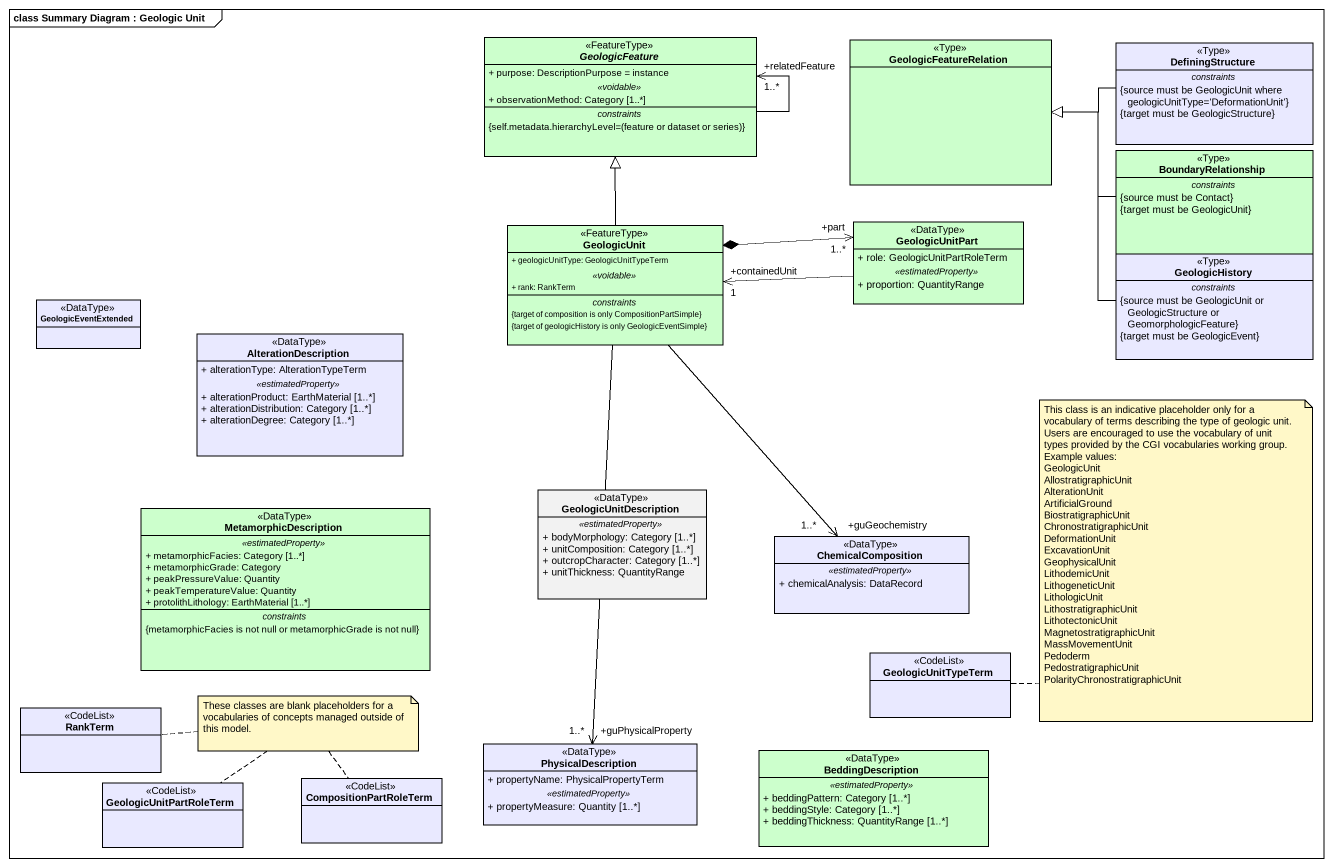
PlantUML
@startuml
mainframe class Summary Diagram : Geologic Unit
hide circle
hide empty members
skinparam classAttributeIconSize 0
abstract class GeologicFeature <<FeatureType>> #CCFFCC {
  + purpose: DescriptionPurpose = instance
  .. <<voidable>> ..
  + observationMethod: Category [1..*]
  -- constraints --
  {field} {self.metadata.hierarchyLevel=(feature or dataset or series)}
}
class GeologicFeatureRelation <<Type>> #CCFFCC
class DefiningStructure <<Type>> #E9E9FF {
  -- constraints --
  {source must be GeologicUnit where geologicUnitType='DeformationUnit'}
  {target must be GeologicStructure}
}
class BoundaryRelationship <<Type>> #CCFFCC {
  -- constraints --
  {source must be Contact}
  {target must be GeologicUnit}
}
class GeologicUnit <<FeatureType>> #CCFFCC {
  + geologicUnitType: GeologicUnitTypeTerm
  .. <<voidable>> ..
  + rank: RankTerm
  -- constraints --
  {target of composition is only CompositionPartSimple}
  {target of geologicHistory is only GeologicEventSimple}
}
class GeologicUnitPart <<DataType>> #CCFFCC {
  + role: GeologicUnitPartRoleTerm
  .. <<estimatedProperty>> ..
  + proportion: QuantityRange
}
class GeologicHistory <<Type>> #E9E9FF {
  -- constraints --
  {source must be GeologicUnit or GeologicStructure or GeomorphologicFeature}
  {target must be GeologicEvent}
}
class GeologicEventExtended <<DataType>> #E9E9FF
class AlterationDescription <<DataType>> #E9E9FF {
  + alterationType: AlterationTypeTerm
  .. <<estimatedProperty>> ..
  + alterationProduct: EarthMaterial [1..*]
  + alterationDistribution: Category [1..*]
  + alterationDegree: Category [1..*]
}
class GeologicUnitDescription <<DataType>> {
  .. <<estimatedProperty>> ..
  + bodyMorphology: Category [1..*]
  + unitComposition: Category [1..*]
  + outcropCharacter: Category [1..*]
  + unitThickness: QuantityRange
}
class MetamorphicDescription <<DataType>> #CCFFCC {
  .. <<estimatedProperty>> ..
  + metamorphicFacies: Category [1..*]
  + metamorphicGrade: Category
  + peakPressureValue: Quantity
  + peakTemperatureValue: Quantity
  + protolithLithology: EarthMaterial [1..*]
  -- constraints --
  {metamorphicFacies is not null or metamorphicGrade is not null}
}
class ChemicalComposition <<DataType>> #E9E9FF {
  .. <<estimatedProperty>> ..
  + chemicalAnalysis: DataRecord
}
class GeologicUnitTypeTerm <<CodeList>> #E9E9FF
class RankTerm <<CodeList>> #E9E9FF
class CompositionPartRoleTerm <<CodeList>> #E9E9FF
class PhysicalDescription <<DataType>> #E9E9FF {
  + propertyName: PhysicalPropertyTerm
  .. <<estimatedProperty>> ..
  + propertyMeasure: Quantity [1..*]
}
class BeddingDescription <<DataType>> #CCFFCC {
  .. <<estimatedProperty>> ..
  + beddingPattern: Category [1..*]
  + beddingStyle: Category [1..*]
  + beddingThickness: QuantityRange [1..*]
}
class GeologicUnitPartRoleTerm <<CodeList>> #E9E9FF
GeologicFeature --> "+relatedFeature\n1..*" GeologicFeature
DefiningStructure -left-|> GeologicFeatureRelation
BoundaryRelationship -left-|> GeologicFeatureRelation
GeologicUnit -up-|> GeologicFeature
GeologicUnit *-right-> "+part\n1..*" GeologicUnitPart
GeologicUnit --> "+guGeochemistry\n1..*" ChemicalComposition
GeologicUnit --> "+guPhysicalProperty\n1..*" PhysicalDescription
GeologicUnitPart -left-> "+containedUnit\n1" GeologicUnit
GeologicHistory -up-|> GeologicFeatureRelation
note right of GeologicUnitTypeTerm
  This class is an indicative placeholder only for a vocabulary of terms describing the type of geologic unit. Users are encouraged to use the vocabulary of unit types provided by the CGI vocabularies working group.
  Example values:
  GeologicUnit
  AllostratigraphicUnit
  AlterationUnit
  ArtificialGround
  BiostratigraphicUnit
  ChronostratigraphicUnit
  DeformationUnit
  ExcavationUnit
  GeophysicalUnit
  LithodemicUnit
  LithogeneticUnit
  LithologicUnit
  LithostratigraphicUnit
  LithotectonicUnit
  MagnetostratigraphicUnit
  MassMovementUnit
  Pedoderm
  PedostratigraphicUnit
  PolarityChronostratigraphicUnit
end note
note as N2
  These classes are blank placeholders for a vocabularies of concepts managed outside of this model.
end note
N2 .. GeologicUnitPartRoleTerm
N2 .. RankTerm
N2 .. CompositionPartRoleTerm
@enduml
